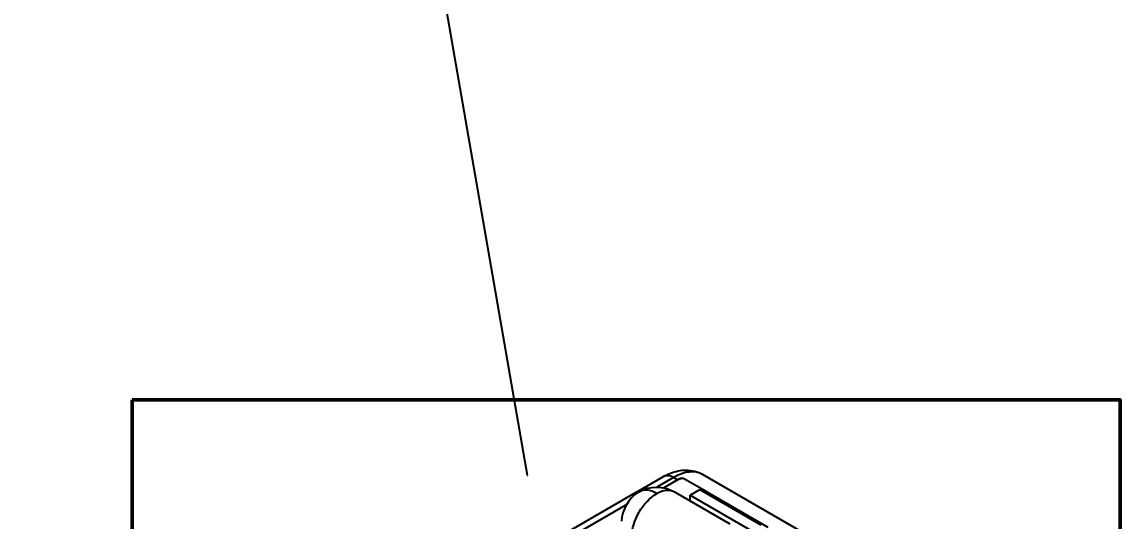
# Model space of a CAD drawing. Header units: millimetres. Extents: x -383313 to -161684, y -117025 to 99224.
# Drawn here: x -333074 to -332962.2, y 33133 to 33183.8 of the extents above; entities that cross this region are included whole.
import ezdxf
from ezdxf import colors
from ezdxf.entities.mleader import LeaderData, LeaderLine
from ezdxf.math import Vec2, Vec3

# ---------------------------------------------------------------- set-up
doc = ezdxf.new("R2010")
doc.units = ezdxf.units.MM
doc.header["$MEASUREMENT"] = 0
doc.layers.add('PV-2BB', color=7, linetype='Continuous')

# ---------------------------------------------------------------- blocks, each defined once
blk = doc.blocks.new('*U231')
at = {"layer": 'PV-2BB'}
for p, q in [((1331.443, 70.44, 1401.883), (1322.449, 74.937, 1397.386)), ((1330.876, 70.516, 1401.392), (1322.783, 74.563, 1397.346)), ((1331.449, 70.437, 1401.886), (1332.783, 69.77, 1402.553)), ((1333.116, 69.396, 1402.512), (1332.322, 69.793, 1402.115)), ((1333.213, 69.203, 1402.416), (1332.554, 69.532, 1402.086)), ((1333.283, 69.163, 1402.446), (1332.561, 69.524, 1402.085)), ((1333.213, 69.203, 1402.416), (1333.116, 69.396, 1402.512)), ((1332.856, 69.063, 1401.918), (1334.189, 66.396, 1400.585)), ((1333.283, 69.163, 1402.446), (1333.285, 69.166, 1402.451)), ((1334.016, 67.896, 1401.912), (1333.483, 68.963, 1402.446)), ((1333.231, 68.311, 1401.543), (1333.349, 68.43, 1401.779)), ((1333.349, 68.43, 1401.779), (1334.816, 65.496, 1400.312)), ((1333.349, 68.43, 1401.779), (1333.816, 68.196, 1402.012)), ((1334.237, 68.396, 1402.634), (1337.104, 62.663, 1399.767)), ((1333.816, 68.196, 1402.012), (1335.283, 65.263, 1400.546)), ((1333.816, 68.196, 1402.012), (1334.016, 67.896, 1401.912)), ((1334.016, 67.896, 1401.912), (1335.483, 64.963, 1400.446))]:
    blk.add_line(p, q, dxfattribs=at)
at = {"layer": 'PV-2BB', "extrusion": (0.57735, 0.57735, -0.57735)}
for start, end in [(57.8053, 60), (60, 120)]:
    blk.add_arc((-892.736, 1715.434), 1.8, start, end, dxfattribs=at)
at = {"layer": 'PV-2BB', "extrusion": (-0.57735, -0.57735, 0.57735)}
for centre, major_axis, start_param, end_param in [((1331.149, 69.93, 1401.079), (-0.88, 0, -0.88), -2.310972, -0.830621), ((1331.449, 69.73, 1401.179), (0, 0.707, 0.707), -0.313001, 0.007071), ((1331.583, 69.063, 1400.646), (0, 1.273, 1.273), -0.785398, 0), ((1332.783, 69.063, 1401.846), (0, 0.707, 0.707), -0.785398, 0), ((1332.116, 68.396, 1400.512), (2.121, 0, 2.121), 0, 0.785398), ((1332.213, 68.203, 1400.416), (-2.121, 0, -2.121), -2.392869, -2.356194), ((1333.349, 69.03, 1402.379), (-0.141, 0.141), -2.356194, -0.785398)]:
    blk.add_ellipse(centre, major_axis=major_axis, ratio=0.57735, start_param=start_param, end_param=end_param, dxfattribs=at)
at = {"layer": 'PV-2BB', "extrusion": (0.57735, 0.57735, -0.57735)}
for centre, major_axis, start_param, end_param in [((1331.583, 69.063, 1400.646), (1.273, 0, 1.273), -2.356194, -0.785398), ((1331.443, 69.733, 1401.176), (0, 0.707, 0.707), 0, 0.312847), ((1331.583, 69.063, 1400.646), (1.273, 0, 1.273), -0.785398, 0)]:
    blk.add_ellipse(centre, major_axis=major_axis, ratio=0.57735, start_param=start_param, end_param=end_param, dxfattribs=at)
at = {"layer": 'PV-2BB'}
for points, knots in [([(1332.783, 69.77, 1402.553), (1332.89, 69.717, 1402.606), (1332.997, 69.657, 1402.653), (1333.21, 69.522, 1402.733), (1333.317, 69.448, 1402.765), (1333.527, 69.281, 1402.809), (1333.632, 69.189, 1402.821), (1333.831, 68.987, 1402.818), (1333.927, 68.877, 1402.803), (1334.099, 68.643, 1402.742), (1334.176, 68.52, 1402.695), (1334.237, 68.396, 1402.634)], [1.5707963, 1.5707963, 1.5707963, 1.5707963, 1.727876, 1.727876, 1.8849556, 1.8849556, 2.0420352, 2.0420352, 2.1991149, 2.1991149, 2.3561945, 2.3561945, 2.3561945, 2.3561945]), ([(1333.285, 69.166, 1402.451), (1333.302, 69.157, 1402.459), (1333.321, 69.144, 1402.465), (1333.357, 69.115, 1402.472), (1333.374, 69.099, 1402.474), (1333.39, 69.083, 1402.473)], [-0.09048, -0.09048, -0.09048, -0.09048, -0.08293134, -0.08293134, -0.0763078, -0.0763078, -0.0763078, -0.0763078])]:
    blk.add_open_spline(points, degree=3, knots=knots, dxfattribs=at)

msp = doc.modelspace()

# ---------------------------------------------------------------- linework, layer by layer
at = {"lineweight": 50, "ltscale": 100}
msp.add_lwpolyline([(-333062.77932, 33145.33488), (-332962.17609, 33145.33488), (-332962.17609, 33059.88169), (-333062.77932, 33059.88169)], close=True, dxfattribs=at)

# ---------------------------------------------------------------- block references
at = {"layer": 'PV-2BB', "extrusion": (0, 0.816497, 0.57735), "xscale": 2, "yscale": 2, "zscale": 2, "rotation": 225}
msp.add_blockref('*U231', (334794.83028, -17148.4375, 24251.55289), dxfattribs=at)

# ---------------------------------------------------------------- leaders
at = {"ltscale": 100}
ml = msp.add_multileader_mtext('Standard', dxfattribs=at)
ml.set_content('Bl-1.3', color=256)
ml.set_leader_properties()
ml.build(insert=Vec2(0, 0))
ml.multileader.update_dxf_attribs({"text_right_attachment_type": 6, "dogleg_length": 0.36, "arrow_head_size": 0.18})
ctx = ml.context
ctx.base_point, ctx.char_height, ctx.arrow_head_size, ctx.landing_gap_size, ctx.plane_origin = Vec3(-333435.2652, 33401.65156), 80, 0.18, 0.09, Vec3(-334759.78134, 32810.67577)
ctx.right_attachment, ctx.text_align_type = 6, 2
notes = []
notes.append((ctx, [(1, (1, 1, 0), (-333058.7123, 33345.65156), (-1, 0), 43.03956, [(0, [(-333022.47972, 33137.43106)], 0, [])])]))
ctx.mtext.insert, ctx.mtext.alignment, ctx.mtext.flow_direction = Vec3(-333101.84187, 33441.65156), 3, 5
for ctx, leaders in notes:
    for number, flags, end, landing, length, lines in leaders:
        leader = LeaderData()
        leader.index, (leader.has_last_leader_line, leader.has_dogleg_vector, leader.attachment_direction) = number, flags
        leader.last_leader_point, leader.dogleg_vector, leader.dogleg_length = Vec3(end), Vec3(landing), length
        for number, points, colour, breaks in lines:
            line = LeaderLine()
            line.index, line.vertices, line.color, line.breaks = number, Vec3.list(points), colors.encode_raw_color(colour), breaks
            leader.lines.append(line)
        ctx.leaders.append(leader)

doc.saveas('drawing.dxf')
